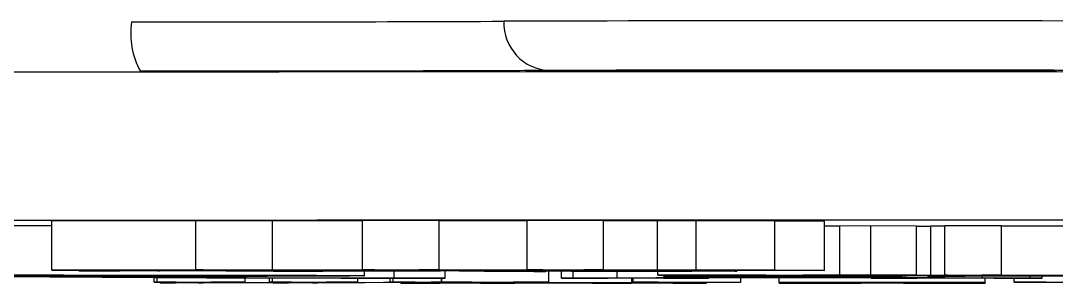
# Model space of a CAD drawing. Header units: millimetres. Extents: x 2278 to 4715, y 679 to 2402.
# Drawn here: x 3325.45 to 3346.52, y 863.59 to 868.92 of the extents above; entities that cross this region are included whole.
import ezdxf

# ---------------------------------------------------------------- set-up
doc = ezdxf.new("R2010")
doc.units = ezdxf.units.MM

msp = doc.modelspace()

# ---------------------------------------------------------------- linework, layer by layer
at = {"color": 7, "linetype": 'Continuous', "lineweight": 25}
for p, q in [((3329.016, 864.854), (3326.088, 864.852)), ((3326.088, 863.852), (3326.088, 864.852)), ((3330.575, 864.859), (3329.016, 864.86)), ((3329.016, 863.86), (3329.016, 864.86)), ((3330.575, 863.859), (3330.575, 864.859)), ((3332.407, 864.855), (3330.575, 864.854)), ((3333.968, 864.86), (3332.407, 864.861)), ((3332.407, 863.861), (3332.407, 864.861)), ((3333.968, 863.86), (3333.968, 864.86)), ((3335.756, 864.856), (3333.968, 864.855)), ((3337.313, 864.861), (3335.756, 864.862)), ((3335.756, 863.862), (3335.756, 864.862)), ((3337.313, 863.861), (3337.313, 864.861)), ((3338.409, 864.857), (3337.313, 864.857)), ((3339.195, 864.859), (3338.409, 864.857)), ((3338.409, 863.857), (3338.409, 864.857)), ((3340.793, 864.857), (3339.195, 864.859)), ((3339.195, 863.859), (3339.195, 864.859)), ((3340.793, 863.857), (3340.793, 864.857)), ((3341.807, 864.85), (3340.793, 864.851)), ((3341.807, 863.85), (3341.807, 864.85)), ((3342.117, 864.752), (3341.807, 864.752)), ((3342.752, 864.754), (3342.117, 864.752)), ((3342.117, 863.752), (3342.117, 864.752)), ((3343.677, 864.751), (3342.752, 864.754)), ((3342.752, 863.754), (3342.752, 864.754)), ((3343.677, 863.751), (3343.677, 864.751)), ((3343.966, 864.745), (3343.677, 864.745)), ((3344.255, 864.748), (3343.966, 864.748)), ((3343.966, 864.748), (3343.966, 863.748)), ((3345.411, 864.753), (3344.255, 864.754)), ((3344.255, 863.754), (3344.255, 864.754)), ((3345.411, 863.753), (3345.411, 864.753)), ((3346.971, 864.748), (3345.411, 864.748)), ((3326.088, 863.852), (3329.561, 863.854)), ((3326.728, 863.852), (3326.088, 863.852)), ((3326.638, 863.841), (3326.638, 863.852)), ((3327.316, 863.852), (3326.728, 863.852)), ((3327.018, 863.843), (3327.018, 863.852)), ((3329.63, 863.853), (3327.316, 863.852)), ((3327.686, 863.848), (3327.686, 863.852)), ((3327.686, 863.848), (3327.958, 863.848)), ((3327.958, 863.848), (3327.958, 863.852)), ((3327.958, 863.848), (3328.099, 863.846)), ((3328.099, 863.846), (3328.099, 863.852)), ((3328.099, 863.846), (3339.873, 863.85)), ((3333.617, 863.847), (3328.171, 863.845)), ((3328.289, 863.843), (3328.289, 863.845)), ((3329.016, 863.86), (3330.575, 863.859)), ((3329.625, 863.842), (3329.625, 863.846)), ((3329.625, 863.842), (3330.66, 863.841)), ((3330.904, 863.849), (3329.954, 863.848)), ((3330.575, 863.859), (3330.182, 863.857)), ((3330.182, 863.857), (3330.444, 863.854)), ((3330.444, 863.854), (3330.444, 863.858)), ((3330.444, 863.854), (3332.964, 863.855)), ((3333.033, 863.854), (3330.514, 863.853)), ((3330.66, 863.841), (3330.66, 863.846)), ((3330.66, 863.841), (3333.997, 863.842)), ((3334.069, 863.842), (3330.732, 863.84)), ((3330.732, 863.84), (3331.598, 863.83)), ((3330.904, 863.849), (3330.904, 863.853)), ((3331.598, 863.83), (3331.598, 863.841)), ((3332.407, 863.861), (3333.968, 863.86)), ((3332.446, 863.741), (3332.446, 863.841)), ((3333.05, 863.695), (3333.05, 863.841)), ((3334.297, 863.851), (3333.344, 863.85)), ((3333.968, 863.86), (3333.563, 863.859)), ((3333.563, 863.859), (3333.848, 863.855)), ((3333.997, 863.842), (3333.617, 863.847)), ((3333.848, 863.855), (3333.848, 863.86)), ((3333.848, 863.855), (3336.298, 863.856)), ((3336.367, 863.855), (3333.917, 863.855)), ((3334.09, 863.695), (3334.09, 863.841)), ((3334.297, 863.851), (3334.297, 863.855)), ((3340.015, 863.849), (3334.5, 863.847)), ((3334.5, 863.847), (3334.88, 863.843)), ((3334.88, 863.843), (3334.88, 863.848)), ((3334.88, 863.843), (3338.147, 863.844)), ((3338.425, 863.843), (3334.952, 863.842)), ((3335.756, 863.862), (3337.313, 863.861)), ((3336.139, 863.828), (3336.139, 863.842)), ((3336.2, 863.609), (3336.2, 863.842)), ((3336.453, 863.695), (3336.453, 863.842)), ((3336.65, 863.834), (3336.65, 863.842)), ((3337.641, 863.852), (3336.694, 863.851)), ((3337.313, 863.861), (3336.909, 863.86)), ((3336.909, 863.86), (3337.184, 863.857)), ((3337.184, 863.857), (3337.184, 863.861)), ((3337.184, 863.857), (3338.409, 863.857)), ((3340.793, 863.857), (3337.253, 863.856)), ((3337.586, 863.697), (3337.586, 863.843)), ((3337.641, 863.852), (3337.641, 863.856)), ((3338.147, 863.844), (3338.147, 863.849)), ((3338.147, 863.844), (3338.643, 863.846)), ((3338.409, 863.857), (3339.195, 863.859)), ((3338.418, 863.752), (3338.418, 863.843)), ((3339.054, 863.835), (3338.425, 863.843)), ((3338.643, 863.846), (3338.643, 863.849)), ((3338.643, 863.846), (3339.886, 863.844)), ((3339.195, 863.859), (3340.793, 863.857)), ((3339.886, 863.844), (3339.355, 863.843)), ((3339.355, 863.843), (3339.984, 863.835)), ((3339.401, 863.846), (3340.015, 863.849)), ((3339.401, 863.846), (3339.401, 863.849)), ((3339.632, 863.846), (3339.401, 863.846)), ((3339.873, 863.85), (3339.873, 863.857)), ((3339.873, 863.85), (3340.356, 863.852)), ((3339.984, 863.835), (3339.984, 863.849)), ((3340.03, 863.834), (3340.03, 863.857)), ((3340.356, 863.852), (3340.356, 863.857)), ((3340.356, 863.852), (3341.807, 863.85)), ((3329.236, 863.693), (3323.669, 863.724)), ((3326.25, 863.725), (3331.316, 863.698)), ((3328.17, 863.611), (3328.17, 863.699)), ((3328.229, 863.612), (3328.229, 863.698)), ((3334.09, 863.693), (3329.236, 863.693)), ((3330.017, 863.611), (3330.017, 863.693)), ((3330.518, 863.61), (3330.518, 863.693)), ((3330.578, 863.611), (3330.578, 863.693)), ((3331.598, 863.83), (3330.74, 863.828)), ((3332.313, 863.61), (3332.313, 863.693)), ((3332.968, 863.609), (3332.968, 863.693)), ((3333.028, 863.61), (3333.028, 863.693)), ((3333.05, 863.695), (3334.09, 863.695)), ((3334.014, 863.609), (3334.014, 863.693)), ((3334.016, 863.693), (3334.016, 863.609)), ((3334.09, 863.695), (3334.09, 863.693)), ((3336.139, 863.828), (3335.186, 863.827)), ((3336.453, 863.694), (3336.453, 863.695)), ((3336.453, 863.695), (3336.696, 863.695)), ((3339.447, 863.694), (3336.453, 863.694)), ((3336.709, 863.833), (3336.65, 863.834)), ((3336.696, 863.695), (3336.696, 863.833)), ((3337.586, 863.697), (3340.738, 863.724)), ((3337.89, 863.608), (3337.89, 863.694)), ((3337.917, 863.609), (3337.917, 863.694)), ((3338.938, 863.751), (3338.418, 863.752)), ((3338.418, 863.752), (3342.117, 863.752)), ((3339.204, 863.705), (3338.476, 863.698)), ((3338.533, 863.734), (3338.533, 863.752)), ((3339.169, 863.732), (3338.533, 863.734)), ((3338.649, 863.744), (3338.649, 863.752)), ((3339.169, 863.743), (3338.649, 863.744)), ((3338.649, 863.744), (3340.614, 863.744)), ((3342.839, 863.705), (3339.204, 863.705)), ((3339.204, 863.695), (3339.204, 863.705)), ((3339.204, 863.695), (3339.447, 863.695)), ((3341.062, 863.721), (3339.366, 863.706)), ((3339.366, 863.706), (3342.758, 863.706)), ((3339.447, 863.695), (3339.447, 863.705)), ((3339.447, 863.695), (3339.447, 863.694)), ((3340.101, 863.608), (3340.101, 863.705)), ((3340.614, 863.751), (3340.325, 863.751)), ((3340.614, 863.743), (3340.556, 863.743)), ((3340.614, 863.744), (3340.614, 863.751)), ((3340.614, 863.735), (3340.614, 863.743)), ((3340.738, 863.724), (3341.949, 863.724)), ((3340.885, 863.608), (3340.885, 863.705)), ((3341.143, 863.721), (3341.062, 863.721)), ((3342.758, 863.706), (3341.143, 863.721)), ((3343.677, 863.751), (3341.365, 863.751)), ((3341.365, 863.751), (3341.365, 863.744)), ((3341.365, 863.744), (3342.001, 863.744)), ((3343.33, 863.743), (3341.365, 863.743)), ((3341.365, 863.743), (3341.365, 863.736)), ((3341.365, 863.736), (3343.33, 863.737)), ((3341.949, 863.724), (3341.949, 863.743)), ((3341.949, 863.724), (3345.021, 863.697)), ((3342.001, 863.744), (3342.001, 863.751)), ((3342.001, 863.744), (3342.521, 863.745)), ((3342.117, 863.752), (3342.752, 863.754)), ((3342.521, 863.745), (3342.521, 863.751)), ((3342.521, 863.745), (3343.33, 863.743)), ((3342.752, 863.754), (3343.677, 863.751)), ((3342.755, 863.695), (3342.755, 863.705)), ((3342.755, 863.694), (3342.755, 863.695)), ((3342.755, 863.695), (3343.079, 863.695)), ((3346.234, 863.694), (3342.755, 863.694)), ((3343.645, 863.697), (3342.839, 863.705)), ((3343.079, 863.695), (3343.079, 863.703)), ((3343.33, 863.745), (3343.33, 863.751)), ((3343.85, 863.744), (3343.33, 863.745)), ((3343.33, 863.745), (3350.323, 863.745)), ((3343.33, 863.743), (3343.33, 863.745)), ((3343.33, 863.737), (3343.33, 863.743)), ((3343.33, 863.737), (3343.388, 863.737)), ((3343.388, 863.745), (3343.388, 863.737)), ((3343.966, 863.738), (3343.908, 863.742)), ((3343.908, 863.742), (3344.659, 863.741)), ((3343.908, 863.728), (3343.908, 863.742)), ((3343.908, 863.728), (3343.966, 863.731)), ((3344.659, 863.729), (3343.908, 863.728)), ((3343.966, 863.748), (3344.313, 863.749)), ((3344.659, 863.747), (3343.966, 863.748)), ((3343.966, 863.731), (3343.966, 863.738)), ((3344.255, 863.754), (3345.411, 863.753)), ((3345.122, 863.748), (3344.659, 863.747)), ((3344.659, 863.741), (3344.659, 863.747)), ((3344.659, 863.741), (3346.335, 863.741)), ((3345.989, 863.74), (3344.659, 863.74)), ((3344.659, 863.74), (3344.659, 863.729)), ((3345.411, 863.753), (3345.006, 863.752)), ((3345.006, 863.752), (3345.006, 863.748)), ((3345.006, 863.748), (3347.029, 863.748)), ((3345.021, 863.697), (3345.021, 863.74)), ((3345.076, 863.608), (3345.076, 863.694)), ((3349.976, 863.748), (3345.122, 863.748)), ((3346.624, 863.744), (3345.237, 863.744)), ((3345.665, 863.608), (3345.665, 863.694)), ((3345.989, 863.73), (3345.989, 863.74)), ((3346.682, 863.73), (3345.989, 863.73)), ((3345.991, 863.695), (3345.991, 863.73)), ((3345.991, 863.695), (3346.234, 863.695)), ((3346.234, 863.695), (3346.234, 863.73)), ((3346.234, 863.695), (3346.234, 863.694)), ((3346.335, 863.741), (3346.624, 863.744)), ((3346.335, 863.741), (3346.335, 863.744)), ((3328.17, 863.611), (3328.229, 863.612)), ((3328.374, 863.611), (3328.17, 863.611)), ((3328.229, 863.612), (3330.017, 863.611)), ((3328.299, 863.592), (3328.299, 863.611)), ((3328.299, 863.592), (3328.603, 863.61)), ((3328.605, 863.592), (3328.299, 863.592)), ((3330.711, 863.603), (3328.605, 863.592)), ((3329.318, 863.61), (3329.064, 863.597)), ((3329.064, 863.597), (3329.166, 863.597)), ((3329.166, 863.597), (3330.842, 863.606)), ((3329.166, 863.597), (3329.166, 863.602)), ((3329.957, 863.61), (3329.803, 863.61)), ((3330.017, 863.611), (3329.957, 863.61)), ((3330.518, 863.61), (3330.578, 863.611)), ((3330.672, 863.61), (3330.518, 863.61)), ((3330.578, 863.611), (3332.313, 863.61)), ((3330.597, 863.591), (3330.813, 863.603)), ((3330.597, 863.591), (3330.597, 863.603)), ((3330.903, 863.591), (3330.597, 863.591)), ((3330.813, 863.603), (3330.711, 863.603)), ((3330.842, 863.606), (3330.951, 863.609)), ((3333.801, 863.608), (3330.903, 863.591)), ((3331.666, 863.609), (3331.391, 863.597)), ((3331.391, 863.597), (3331.493, 863.597)), ((3331.493, 863.597), (3333.435, 863.608)), ((3331.493, 863.597), (3331.493, 863.601)), ((3332.254, 863.609), (3332.101, 863.609)), ((3332.313, 863.61), (3332.254, 863.609)), ((3332.968, 863.609), (3333.028, 863.61)), ((3333.122, 863.609), (3332.968, 863.609)), ((3333.028, 863.61), (3334.014, 863.609)), ((3333.186, 863.59), (3333.186, 863.604)), ((3333.186, 863.59), (3333.214, 863.591)), ((3335.474, 863.59), (3333.186, 863.59)), ((3333.214, 863.591), (3333.214, 863.604)), ((3333.214, 863.591), (3333.475, 863.591)), ((3333.435, 863.608), (3333.481, 863.608)), ((3333.475, 863.591), (3333.475, 863.606)), ((3333.979, 863.592), (3334.628, 863.608)), ((3334.014, 863.609), (3334.016, 863.609)), ((3334.016, 863.609), (3336.2, 863.609)), ((3334.5, 863.608), (3334.296, 863.608)), ((3334.502, 863.608), (3334.5, 863.608)), ((3335.143, 863.6), (3334.811, 863.592)), ((3334.811, 863.592), (3334.816, 863.591)), ((3338.211, 863.599), (3335.143, 863.6)), ((3335.461, 863.607), (3335.17, 863.6)), ((3335.17, 863.6), (3338.238, 863.6)), ((3335.243, 863.591), (3335.243, 863.6)), ((3335.243, 863.591), (3335.503, 863.59)), ((3335.503, 863.59), (3335.474, 863.59)), ((3335.503, 863.59), (3335.503, 863.6)), ((3336.173, 863.608), (3335.965, 863.608)), ((3336.2, 863.609), (3336.173, 863.608)), ((3337.086, 863.59), (3337.086, 863.599)), ((3339.375, 863.589), (3337.086, 863.59)), ((3337.086, 863.59), (3337.115, 863.59)), ((3337.115, 863.59), (3337.115, 863.599)), ((3337.115, 863.59), (3337.375, 863.59)), ((3337.375, 863.59), (3337.375, 863.599)), ((3337.88, 863.591), (3338.211, 863.599)), ((3337.88, 863.591), (3337.88, 863.599)), ((3337.89, 863.608), (3337.917, 863.609)), ((3338.098, 863.608), (3337.89, 863.608)), ((3337.917, 863.609), (3340.101, 863.608)), ((3338.238, 863.6), (3338.529, 863.607)), ((3339.362, 863.607), (3338.712, 863.591)), ((3338.712, 863.591), (3338.717, 863.591)), ((3339.144, 863.59), (3339.144, 863.601)), ((3339.144, 863.59), (3339.404, 863.59)), ((3339.404, 863.59), (3339.375, 863.589)), ((3340.074, 863.607), (3339.866, 863.607)), ((3340.101, 863.608), (3340.074, 863.607)), ((3340.885, 863.607), (3340.885, 863.608)), ((3340.885, 863.608), (3345.076, 863.608)), ((3342.081, 863.607), (3340.885, 863.607)), ((3340.885, 863.59), (3340.885, 863.607)), ((3340.885, 863.589), (3340.885, 863.59)), ((3340.885, 863.59), (3342.081, 863.59)), ((3345.076, 863.589), (3340.885, 863.589)), ((3342.081, 863.59), (3342.081, 863.607)), ((3342.549, 863.591), (3342.549, 863.606)), ((3343.412, 863.606), (3343.412, 863.591)), ((3345.076, 863.607), (3343.88, 863.607)), ((3343.88, 863.59), (3343.88, 863.607)), ((3343.88, 863.59), (3345.076, 863.59)), ((3345.076, 863.608), (3345.076, 863.607)), ((3345.076, 863.59), (3345.076, 863.607)), ((3345.076, 863.59), (3345.076, 863.589)), ((3345.665, 863.608), (3348.087, 863.609)), ((3345.702, 863.608), (3345.665, 863.608)), ((3346.01, 863.608), (3345.702, 863.608))]:
    msp.add_line(p, q, dxfattribs=at)
at = {"color": 7, "linetype": 'Continuous', "lineweight": 25, "flags": 128}
for points in [[(3370.256, 867.87), (3365.552, 867.874), (3360.73, 867.877), (3355.816, 867.879), (3350.833, 867.881), (3345.806, 867.882), (3340.76, 867.882), (3335.72, 867.882), (3330.712, 867.88), (3325.76, 867.878), (3320.889, 867.875)], [(3346.525, 867.9), (3345.699, 867.898), (3344.622, 867.896), (3343.368, 867.895), (3342.022, 867.895), (3340.676, 867.895), (3339.422, 867.896), (3338.345, 867.898), (3337.518, 867.9), (3336.999, 867.903), (3336.822, 867.906), (3336.999, 867.909), (3337.518, 867.911), (3338.345, 867.914), (3339.422, 867.915), (3340.676, 867.917), (3342.022, 867.917), (3343.368, 867.917), (3344.622, 867.915), (3345.699, 867.914), (3346.525, 867.911)]]:
    msp.add_lwpolyline(points, dxfattribs=at)
at = {"color": 7, "linetype": 'Continuous', "lineweight": 25}
for centre, radius, start, end in [((3329.252, 868.656), 1.561, 171.0968, 209.1481), ((3328.148, 2743.983), 1875.085, 269.986579, 270.217963), ((3342.022, -1123.392), 1992.314, 89.806162, 90.193839), ((3336.252, 868.88), 0.971, 178.1826, 267.9964)]:
    msp.add_arc(centre, radius, start, end, dxfattribs=at)
for points, knots in [([(3336.218, 867.91), (3335.827, 867.909), (3335.031, 867.905), (3333.041, 867.9), (3330.628, 867.897), (3328.791, 867.896), (3327.888, 867.896)], [0, 0, 0, 0, 0.245796, 0.5, 0.754204, 1, 1, 1, 1]), ([(3347.826, 867.91), (3347.562, 867.912), (3347.02, 867.914), (3345.602, 867.917), (3343.886, 867.919), (3342.022, 867.919), (3340.157, 867.919), (3338.441, 867.917), (3337.023, 867.914), (3336.482, 867.912), (3336.218, 867.91)], [0, 0, 0, 0, 0.122089, 0.25, 0.377911, 0.5, 0.622089, 0.75, 0.877911, 1, 1, 1, 1]), ([(3273.576, 864.732), (3273.624, 864.736), (3273.73, 864.744), (3274.6, 864.756), (3276.081, 864.77), (3278.256, 864.784), (3281.087, 864.797), (3284.601, 864.81), (3288.755, 864.822), (3293.498, 864.833), (3298.76, 864.843), (3304.452, 864.852), (3310.474, 864.86), (3316.697, 864.866), (3323.063, 864.87), (3329.415, 864.874), (3335.754, 864.875), (3342.022, 864.876), (3348.289, 864.875), (3354.628, 864.874), (3360.98, 864.87), (3367.346, 864.866), (3373.569, 864.86), (3379.592, 864.852), (3385.284, 864.843), (3390.545, 864.833), (3395.288, 864.822), (3399.442, 864.81), (3402.956, 864.797), (3405.787, 864.784), (3407.962, 864.77), (3409.443, 864.756), (3410.315, 864.744), (3410.421, 864.736), (3410.469, 864.732)], [0, 0, 0, 0, 0.023828, 0.053273, 0.084485, 0.115699, 0.147957, 0.180726, 0.213842, 0.247136, 0.28043, 0.313546, 0.346314, 0.378573, 0.409785, 0.440999, 0.470442, 0.499888, 0.529332, 0.558778, 0.58999, 0.621203, 0.653462, 0.68623, 0.719347, 0.752641, 0.785934, 0.819051, 0.851819, 0.884078, 0.915289, 0.946503, 0.975948, 1, 1, 1, 1]), ([(3326.088, 864.756), (3325.981, 864.756), (3325.561, 864.757), (3325.12, 864.757), (3324.792, 864.757)], [0, 0, 0, 0, 0.254888, 1, 1, 1, 1]), ([(3326.638, 863.841), (3326.642, 863.842), (3326.654, 863.842), (3326.824, 863.842), (3326.957, 863.843), (3327.018, 863.843)], [0, 0, 0, 0, 0.206018, 0.636041, 1, 1, 1, 1]), ([(3327.334, 863.841), (3327.253, 863.841), (3327.103, 863.841), (3326.893, 863.841), (3326.753, 863.841), (3326.661, 863.841), (3326.643, 863.841), (3326.638, 863.841)], [0, 0, 0, 0, 0.281585, 0.522569, 0.762523, 0.925805, 1, 1, 1, 1]), ([(3327.018, 863.843), (3327.145, 863.843), (3327.488, 863.844), (3327.633, 863.846), (3327.671, 863.847), (3327.686, 863.848)], [0, 0, 0, 0, 0.268239, 0.722981, 1, 1, 1, 1]), ([(3328.241, 863.842), (3328.215, 863.842), (3328.161, 863.842), (3327.896, 863.841), (3327.627, 863.841), (3327.388, 863.841), (3327.334, 863.841)], [0, 0, 0, 0, 0.194719, 0.390632, 0.863045, 1, 1, 1, 1]), ([(3328.171, 863.845), (3328.225, 863.845), (3328.294, 863.844), (3328.272, 863.843), (3328.267, 863.843)], [0, 0, 0, 0, 0.784657, 1, 1, 1, 1]), ([(3329.561, 863.854), (3329.502, 863.854), (3329.392, 863.856), (3329.213, 863.858), (3329.082, 863.859), (3329.016, 863.86)], [0, 0, 0, 0, 0.361759, 0.680808, 1, 1, 1, 1]), ([(3330.74, 863.828), (3330.647, 863.83), (3330.461, 863.832), (3330.103, 863.837), (3329.796, 863.84), (3329.625, 863.842)], [0, 0, 0, 0, 0.307881, 0.615778, 1, 1, 1, 1]), ([(3329.954, 863.848), (3329.916, 863.849), (3329.855, 863.85), (3329.739, 863.852), (3329.667, 863.852), (3329.63, 863.853)], [0, 0, 0, 0, 0.437947, 0.718933, 1, 1, 1, 1]), ([(3330.514, 863.853), (3330.544, 863.853), (3330.605, 863.852), (3330.728, 863.851), (3330.836, 863.85), (3330.904, 863.849)], [0, 0, 0, 0, 0.267337, 0.534687, 1, 1, 1, 1]), ([(3332.964, 863.855), (3332.906, 863.856), (3332.794, 863.857), (3332.609, 863.859), (3332.474, 863.86), (3332.407, 863.861)], [0, 0, 0, 0, 0.353076, 0.676475, 1, 1, 1, 1]), ([(3333.344, 863.85), (3333.301, 863.85), (3333.236, 863.851), (3333.124, 863.853), (3333.064, 863.854), (3333.033, 863.854)], [0, 0, 0, 0, 0.499817, 0.749886, 1, 1, 1, 1]), ([(3333.917, 863.855), (3333.947, 863.854), (3334.008, 863.853), (3334.125, 863.852), (3334.231, 863.851), (3334.297, 863.851)], [0, 0, 0, 0, 0.278089, 0.556193, 1, 1, 1, 1]), ([(3335.186, 863.827), (3335.088, 863.828), (3334.894, 863.831), (3334.511, 863.836), (3334.233, 863.839), (3334.069, 863.842)], [0, 0, 0, 0, 0.289421, 0.578839, 1, 1, 1, 1]), ([(3334.952, 863.842), (3335.068, 863.84), (3335.299, 863.838), (3335.677, 863.833), (3335.974, 863.83), (3336.139, 863.828)], [0, 0, 0, 0, 0.3079389, 0.6158743, 1, 1, 1, 1]), ([(3336.298, 863.856), (3336.239, 863.857), (3336.129, 863.858), (3335.949, 863.86), (3335.82, 863.861), (3335.756, 863.862)], [0, 0, 0, 0, 0.361832, 0.680859, 1, 1, 1, 1]), ([(3336.694, 863.851), (3336.654, 863.851), (3336.588, 863.852), (3336.473, 863.854), (3336.403, 863.855), (3336.367, 863.855)], [0, 0, 0, 0, 0.437841, 0.718884, 1, 1, 1, 1]), ([(3337.253, 863.856), (3337.283, 863.855), (3337.341, 863.855), (3337.464, 863.853), (3337.572, 863.852), (3337.641, 863.852)], [0, 0, 0, 0, 0.267397, 0.53481, 1, 1, 1, 1]), ([(3341.807, 863.85), (3341.59, 863.85), (3341.115, 863.849), (3340.383, 863.848), (3339.924, 863.846), (3339.632, 863.846)], [0, 0, 0, 0, 0.234297, 0.511813, 1, 1, 1, 1]), ([(3323.168, 863.754), (3323.837, 863.754), (3325.183, 863.754), (3326.991, 863.753), (3328.311, 863.75), (3329.234, 863.747), (3329.542, 863.743), (3329.564, 863.741), (3329.57, 863.741)], [0, 0, 0, 0, 0.196061, 0.394111, 0.547436, 0.700125, 0.928087, 1, 1, 1, 1]), ([(3329.57, 863.741), (3329.539, 863.739), (3329.478, 863.736), (3328.795, 863.732), (3327.448, 863.729), (3325.763, 863.727), (3324.415, 863.727), (3323.637, 863.727), (3323.514, 863.727)], [0, 0, 0, 0, 0.200351, 0.402646, 0.59747, 0.766762, 0.96323, 1, 1, 1, 1]), ([(3324.118, 863.757), (3324.786, 863.757), (3326.021, 863.757), (3327.789, 863.756), (3329.452, 863.754), (3330.971, 863.752), (3332.116, 863.748), (3332.424, 863.744), (3332.443, 863.742), (3332.446, 863.741)], [0, 0, 0, 0, 0.160365, 0.296332, 0.431737, 0.589347, 0.747826, 0.949128, 1, 1, 1, 1]), ([(3332.446, 863.741), (3332.42, 863.74), (3332.36, 863.737), (3331.575, 863.732), (3329.864, 863.728), (3328.015, 863.725), (3326.736, 863.725), (3326.25, 863.725)], [0, 0, 0, 0, 0.183074, 0.416875, 0.642834, 0.864166, 1, 1, 1, 1]), ([(3331.316, 863.698), (3331.487, 863.697), (3331.751, 863.696), (3332.424, 863.695), (3332.829, 863.695), (3333.05, 863.695)], [0, 0, 0, 0, 0.454509, 0.703285, 1, 1, 1, 1]), ([(3336.65, 863.834), (3336.983, 863.834), (3337.556, 863.834), (3338.211, 863.834), (3338.615, 863.834), (3338.822, 863.834), (3338.964, 863.835), (3339.042, 863.835), (3339.073, 863.835), (3339.061, 863.835), (3339.054, 863.835)], [0, 0, 0, 0, 0.358025, 0.615683, 0.704922, 0.795041, 0.841826, 0.888488, 0.9407, 1, 1, 1, 1]), ([(3336.696, 863.695), (3336.819, 863.695), (3337.03, 863.695), (3337.286, 863.695), (3337.471, 863.696), (3337.545, 863.696), (3337.578, 863.697), (3337.586, 863.697)], [0, 0, 0, 0, 0.268165, 0.456817, 0.645375, 0.906381, 1, 1, 1, 1]), ([(3338.92, 863.831), (3338.889, 863.831), (3338.825, 863.832), (3338.467, 863.832), (3337.76, 863.833), (3337.105, 863.833), (3336.709, 863.833)], [0, 0, 0, 0, 0.10724, 0.21472, 0.525104, 1, 1, 1, 1]), ([(3338.476, 863.698), (3338.465, 863.698), (3338.444, 863.698), (3338.411, 863.698), (3338.402, 863.697), (3338.395, 863.697)], [0, 0, 0, 0, 0.2502199, 0.5005081, 1, 1, 1, 1]), ([(3338.395, 863.697), (3338.404, 863.697), (3338.418, 863.696), (3338.496, 863.696), (3338.593, 863.695), (3338.747, 863.695), (3338.958, 863.695), (3339.119, 863.695), (3339.204, 863.695)], [0, 0, 0, 0, 0.284135, 0.450473, 0.560568, 0.671794, 0.825494, 1, 1, 1, 1]), ([(3338.533, 863.734), (3338.882, 863.734), (3339.405, 863.735), (3340.097, 863.735), (3340.442, 863.735), (3340.614, 863.735)], [0, 0, 0, 0, 0.499885, 0.749929, 1, 1, 1, 1]), ([(3339.984, 863.835), (3340.01, 863.835), (3340.062, 863.834), (3339.921, 863.833), (3339.562, 863.832), (3339.173, 863.831), (3338.92, 863.831)], [0, 0, 0, 0, 0.211302, 0.416468, 0.621501, 1, 1, 1, 1]), ([(3340.325, 863.751), (3340.158, 863.751), (3339.842, 863.751), (3339.377, 863.751), (3339.085, 863.751), (3338.938, 863.751)], [0, 0, 0, 0, 0.35686, 0.67714, 1, 1, 1, 1]), ([(3340.556, 863.743), (3340.389, 863.743), (3340.073, 863.743), (3339.608, 863.743), (3339.316, 863.743), (3339.169, 863.743)], [0, 0, 0, 0, 0.35686, 0.67714, 1, 1, 1, 1]), ([(3343.388, 863.737), (3342.791, 863.736), (3341.772, 863.735), (3340.306, 863.734), (3339.55, 863.732), (3339.169, 863.732)], [0, 0, 0, 0, 0.41234, 0.704495, 1, 1, 1, 1]), ([(3343.079, 863.695), (3343.165, 863.695), (3343.306, 863.695), (3343.474, 863.695), (3343.582, 863.695), (3343.655, 863.695), (3343.706, 863.696), (3343.719, 863.696), (3343.726, 863.696)], [0, 0, 0, 0, 0.25713, 0.418126, 0.515419, 0.613557, 0.771961, 1, 1, 1, 1]), ([(3343.726, 863.696), (3343.725, 863.696), (3343.722, 863.696), (3343.707, 863.697), (3343.67, 863.697), (3343.645, 863.697)], [0, 0, 0, 0, 0.25103, 0.502225, 1, 1, 1, 1]), ([(3345.237, 863.744), (3345.07, 863.744), (3344.754, 863.744), (3344.289, 863.744), (3343.997, 863.744), (3343.85, 863.744)], [0, 0, 0, 0, 0.35686, 0.67714, 1, 1, 1, 1]), ([(3344.311, 863.749), (3344.31, 863.75), (3344.307, 863.751), (3344.291, 863.752), (3344.267, 863.753), (3344.255, 863.754)], [0, 0, 0, 0, 0.333361, 0.666606, 1, 1, 1, 1]), ([(3345.021, 863.697), (3345.062, 863.697), (3345.147, 863.696), (3345.333, 863.695), (3345.593, 863.695), (3345.82, 863.695), (3345.954, 863.695), (3345.991, 863.695)], [0, 0, 0, 0, 0.25387, 0.509596, 0.715202, 0.920342, 1, 1, 1, 1]), ([(3328.603, 863.61), (3328.615, 863.61), (3328.631, 863.61), (3328.583, 863.611), (3328.525, 863.611), (3328.45, 863.611), (3328.398, 863.611), (3328.374, 863.611)], [0, 0, 0, 0, 0.409045, 0.568709, 0.729731, 0.871998, 1, 1, 1, 1]), ([(3329.803, 863.61), (3329.739, 863.61), (3329.639, 863.61), (3329.507, 863.61), (3329.42, 863.61), (3329.352, 863.61), (3329.331, 863.61), (3329.318, 863.61)], [0, 0, 0, 0, 0.286948, 0.445283, 0.603611, 0.766841, 1, 1, 1, 1]), ([(3330.951, 863.609), (3330.959, 863.609), (3330.971, 863.609), (3330.913, 863.61), (3330.816, 863.61), (3330.717, 863.61), (3330.672, 863.61)], [0, 0, 0, 0, 0.280717, 0.477013, 0.764436, 1, 1, 1, 1]), ([(3332.101, 863.609), (3332.055, 863.609), (3331.978, 863.609), (3331.871, 863.609), (3331.795, 863.609), (3331.723, 863.609), (3331.687, 863.609), (3331.67, 863.609), (3331.666, 863.609)], [0, 0, 0, 0, 0.219728, 0.360437, 0.501962, 0.629609, 0.910972, 1, 1, 1, 1]), ([(3333.476, 863.608), (3333.476, 863.608), (3333.474, 863.608), (3333.432, 863.608), (3333.353, 863.609), (3333.247, 863.609), (3333.163, 863.609), (3333.122, 863.609)], [0, 0, 0, 0, 0.063168, 0.286153, 0.501453, 0.758451, 1, 1, 1, 1]), ([(3333.475, 863.591), (3333.567, 863.591), (3333.696, 863.591), (3333.846, 863.591), (3333.921, 863.591), (3333.965, 863.591), (3333.975, 863.592), (3333.979, 863.592)], [0, 0, 0, 0, 0.3758207, 0.5238074, 0.6720575, 0.8532035, 1, 1, 1, 1]), ([(3334.296, 863.608), (3334.239, 863.608), (3334.133, 863.608), (3333.987, 863.608), (3333.874, 863.608), (3333.825, 863.608), (3333.801, 863.608)], [0, 0, 0, 0, 0.2469872, 0.468153, 0.7284619, 1, 1, 1, 1]), ([(3334.628, 863.608), (3334.629, 863.608), (3334.631, 863.608), (3334.599, 863.608), (3334.548, 863.608), (3334.512, 863.608), (3334.502, 863.608)], [0, 0, 0, 0, 0.177122, 0.589108, 0.884827, 1, 1, 1, 1]), ([(3334.822, 863.591), (3334.835, 863.591), (3334.861, 863.591), (3334.945, 863.591), (3335.072, 863.591), (3335.179, 863.591), (3335.243, 863.591)], [0, 0, 0, 0, 0.204883, 0.408937, 0.643499, 1, 1, 1, 1]), ([(3335.965, 863.608), (3335.896, 863.608), (3335.78, 863.608), (3335.637, 863.608), (3335.545, 863.608), (3335.482, 863.608), (3335.468, 863.608), (3335.461, 863.607)], [0, 0, 0, 0, 0.290077, 0.48445, 0.638173, 0.79153, 1, 1, 1, 1]), ([(3337.375, 863.59), (3337.468, 863.59), (3337.597, 863.59), (3337.747, 863.59), (3337.822, 863.59), (3337.866, 863.591), (3337.876, 863.591), (3337.88, 863.591)], [0, 0, 0, 0, 0.375821, 0.523807, 0.672057, 0.853203, 1, 1, 1, 1]), ([(3338.526, 863.607), (3338.526, 863.607), (3338.528, 863.607), (3338.489, 863.607), (3338.427, 863.608), (3338.312, 863.608), (3338.197, 863.608), (3338.114, 863.608), (3338.098, 863.608)], [0, 0, 0, 0, 0.132198, 0.30903, 0.458399, 0.607839, 0.921168, 1, 1, 1, 1]), ([(3338.723, 863.59), (3338.736, 863.59), (3338.762, 863.59), (3338.846, 863.59), (3338.973, 863.59), (3339.08, 863.59), (3339.144, 863.59)], [0, 0, 0, 0, 0.204883, 0.408937, 0.643499, 1, 1, 1, 1]), ([(3339.866, 863.607), (3339.797, 863.607), (3339.681, 863.607), (3339.538, 863.607), (3339.446, 863.607), (3339.383, 863.607), (3339.369, 863.607), (3339.362, 863.607)], [0, 0, 0, 0, 0.290077, 0.48445, 0.638173, 0.79153, 1, 1, 1, 1]), ([(3342.549, 863.606), (3342.546, 863.607), (3342.542, 863.607), (3342.482, 863.607), (3342.404, 863.607), (3342.268, 863.607), (3342.157, 863.607), (3342.081, 863.607)], [0, 0, 0, 0, 0.250411, 0.398556, 0.54744, 0.686236, 1, 1, 1, 1]), ([(3342.081, 863.59), (3342.17, 863.59), (3342.295, 863.59), (3342.437, 863.59), (3342.51, 863.59), (3342.546, 863.59), (3342.548, 863.59), (3342.549, 863.591)], [0, 0, 0, 0, 0.364031, 0.510061, 0.655864, 0.843841, 1, 1, 1, 1]), ([(3343.88, 863.607), (3343.81, 863.607), (3343.694, 863.607), (3343.556, 863.607), (3343.471, 863.607), (3343.419, 863.607), (3343.415, 863.607), (3343.412, 863.606)], [0, 0, 0, 0, 0.2944044, 0.4877252, 0.6436082, 0.7993468, 1, 1, 1, 1]), ([(3343.412, 863.591), (3343.415, 863.59), (3343.421, 863.59), (3343.478, 863.59), (3343.574, 863.59), (3343.712, 863.59), (3343.82, 863.59), (3343.88, 863.59)], [0, 0, 0, 0, 0.210223, 0.375759, 0.542534, 0.746796, 1, 1, 1, 1]), ([(3346.522, 863.607), (3346.509, 863.607), (3346.49, 863.607), (3346.408, 863.607), (3346.313, 863.608), (3346.175, 863.608), (3346.071, 863.608), (3346.01, 863.608)], [0, 0, 0, 0, 0.282665, 0.424863, 0.567605, 0.744514, 1, 1, 1, 1])]:
    msp.add_open_spline(points, degree=3, knots=knots, dxfattribs=at)

doc.saveas('drawing.dxf')
